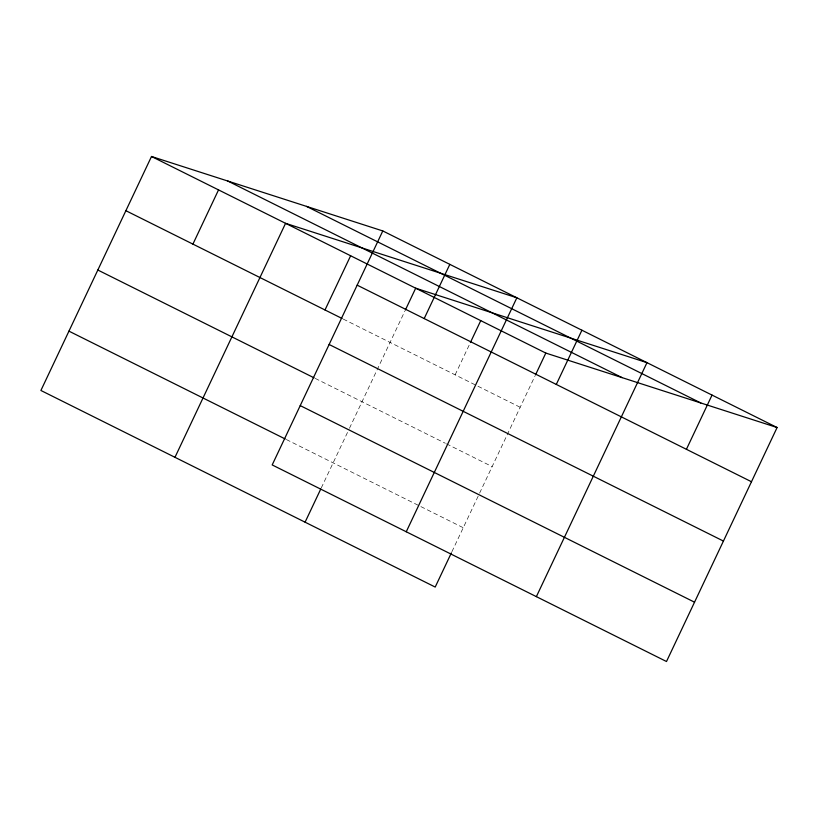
<?xml version="1.0" encoding="UTF-8"?>
<svg xmlns="http://www.w3.org/2000/svg" width="818" height="818" viewBox="0 0 818 818"><rect width="100%" height="100%" fill="white"/><g stroke="black" fill="none" stroke-linecap="round" stroke-linejoin="round"><path stroke-width="0.61" stroke-dasharray="4.09 3.07" d="M321.269 487.957L348.938 429.409M349.48 428.264L404.787 311.269M455.125 374.849L469.849 343.703M451.925 551.69L479.062 494.287M479.604 493.131L534.911 376.137M343.263 319.081L476.812 385.656M477.957 386.229L520.187 407.282M315.227 378.407L445.35 443.274M446.485 443.847L492.15 466.608M286.331 439.522L463.254 527.733"/><path stroke-width="1.23" d="M382.793 230.942L272.189 464.931L666.496 661.517L777.1 427.528L382.793 230.942L151.504 156.483L40.9 390.472L435.207 587.058L451.393 552.835M192.915 244.112L218.539 189.899M174.97 457.313L285.574 223.324L516.853 297.783L406.249 531.772M325.002 309.971L350.636 255.758M305.083 522.181L320.728 489.103M405.329 310.114L415.687 288.202L646.977 362.66L536.373 596.639M424.194 318.57L449.828 264.357M470.391 342.548L480.749 320.636M535.453 374.992L545.81 353.069L777.1 427.528M556.291 384.429L581.915 330.216M686.414 449.307L712.038 395.094M306.464 206.371L700.781 402.957M227.833 181.054L622.14 377.64M151.504 156.483L545.81 353.069M357.169 285.155L751.476 481.741M125.88 210.696L342.129 318.509M329.122 344.48L723.429 541.066M97.833 270.022L314.081 377.834M300.226 405.605L694.533 602.191M68.947 331.147L285.185 438.959"/></g></svg>
